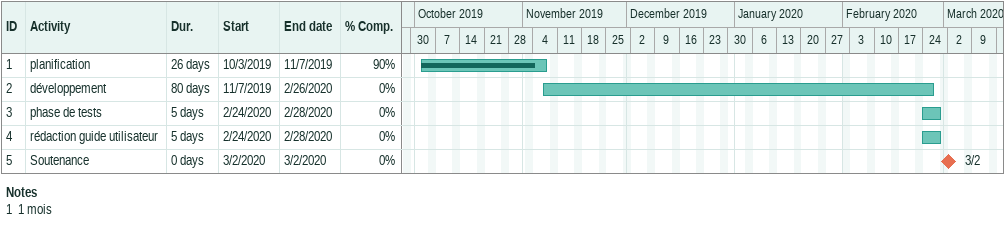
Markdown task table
| ID | Task | Duration | Start | Finish | % complete |
|---|---|---|---|---|---|
| 1 | planification | 26d | 2019-10-03 | 2019-11-07 | 90 |
| 2 | développement | 80d | 2019-11-07 | 2020-02-26 | 0 |
| 3 | phase de tests | 5d | 2020-02-24 | 2020-02-28 | 0 |
| 4 | rédaction guide utilisateur | 5d | 2020-02-24 | 2020-02-28 | 0 |
| 5 | Soutenance | 0d | 2020-03-02 | 2020-03-02 | 0 |

Notes
- 1: 1 mois
